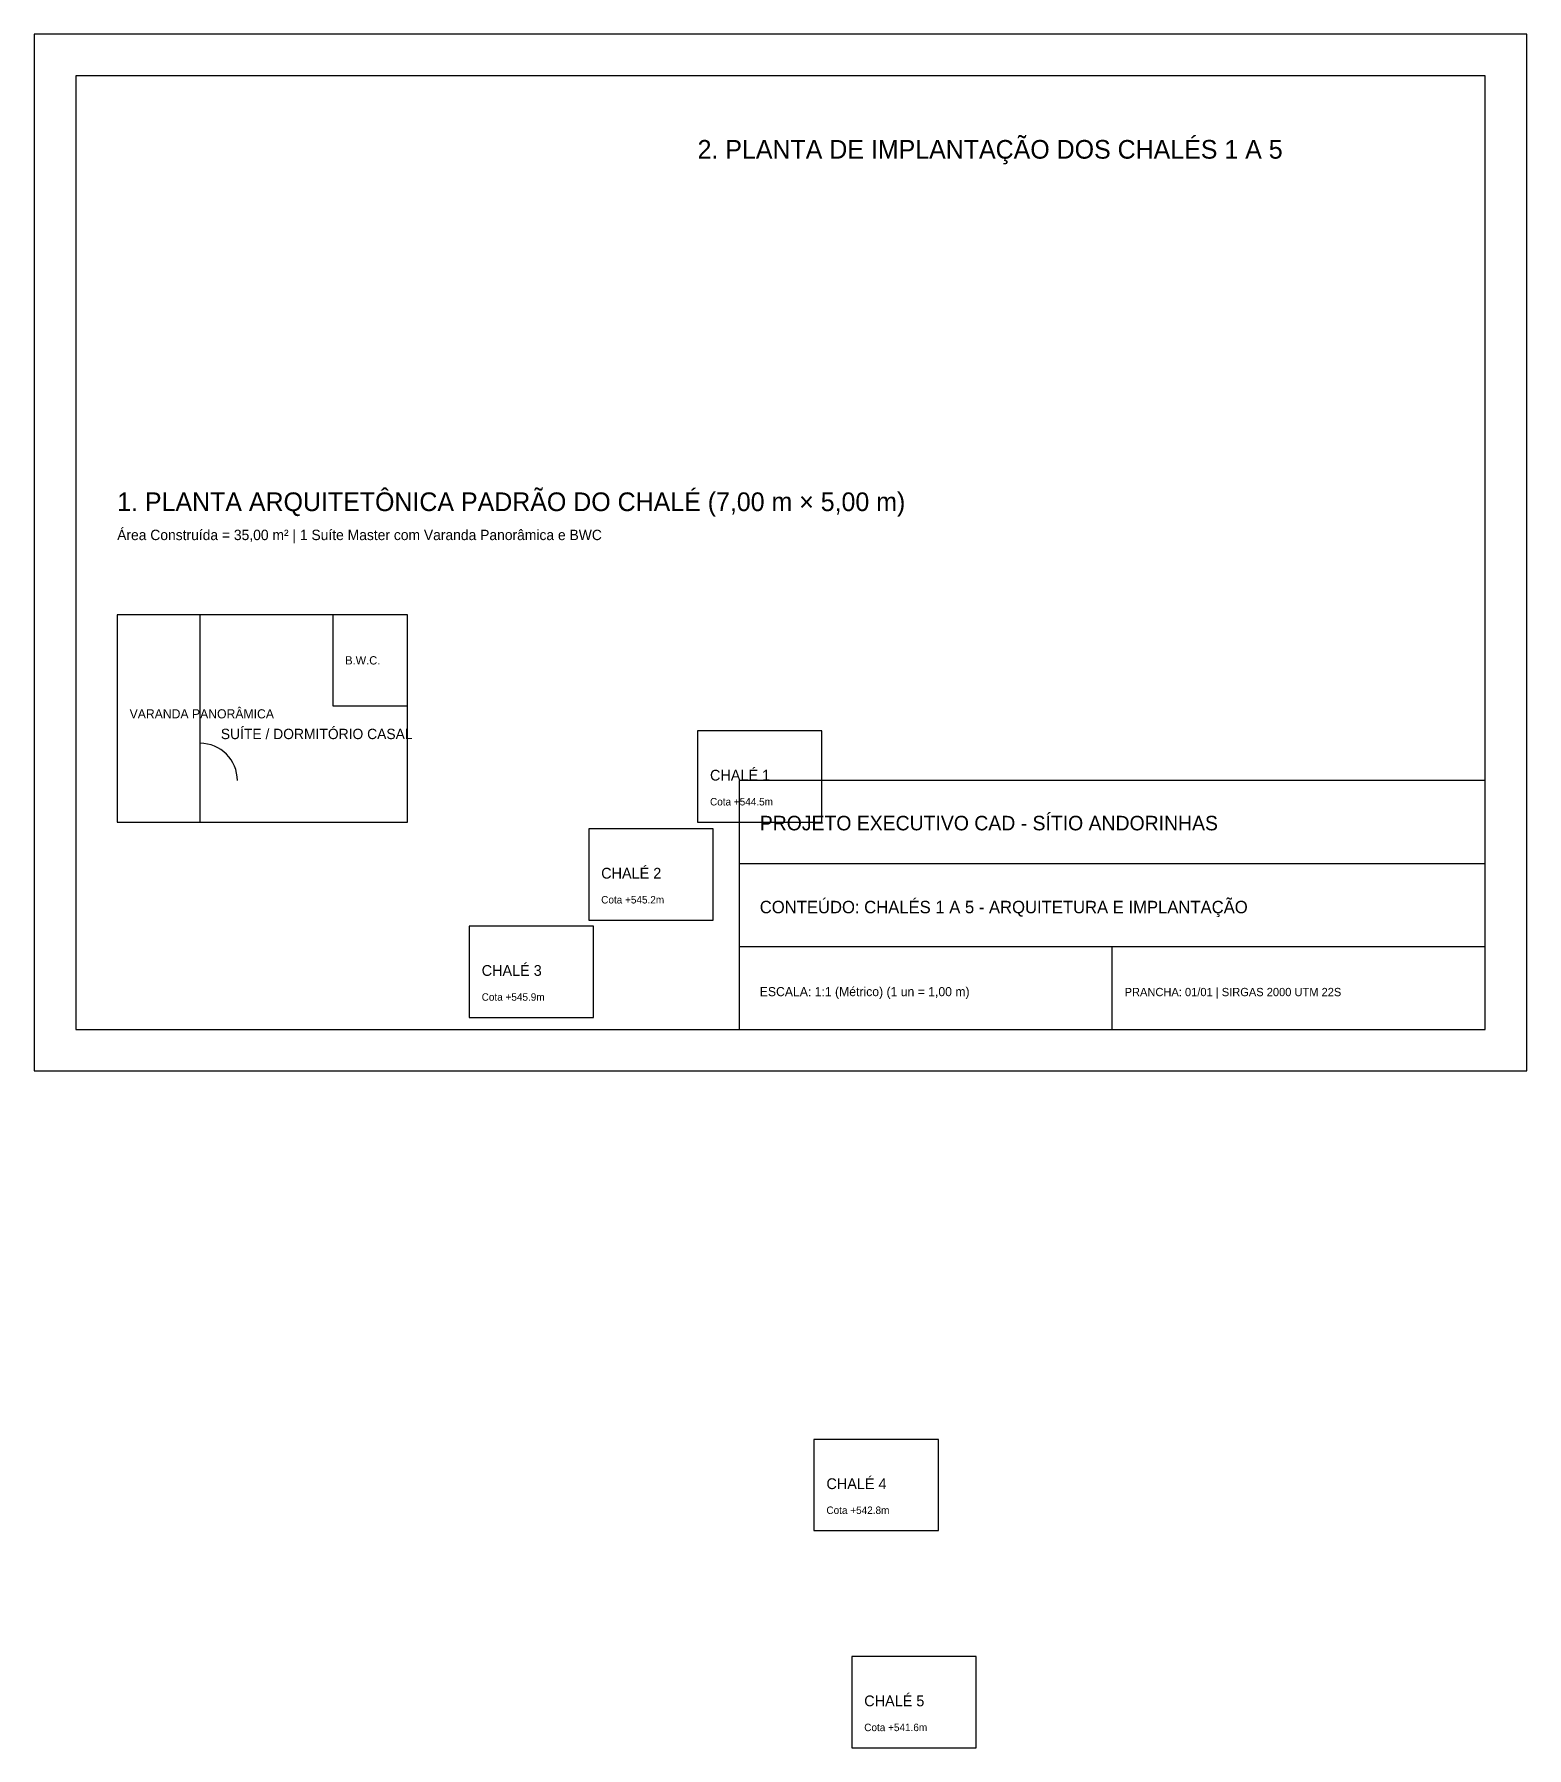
# Model space of a CAD drawing. Header units: metres. Extents: x -2 to 34, y -22.3 to 19.
import ezdxf

# ---------------------------------------------------------------- set-up
doc = ezdxf.new("R2010")
doc.units = ezdxf.units.M
for name, color, linetype in [('ARQ_ESQUADRIAS', 4, 'Continuous'), ('ARQ_PAREDES', 7, 'Continuous'), ('PRANCHA_SELO', 7, 'Continuous'), ('TEXTOS', 2, 'Continuous'), ('TITULOS', 7, 'Continuous')]:
    doc.layers.add(name, color=color, linetype=linetype)

msp = doc.modelspace()

# ---------------------------------------------------------------- linework, layer by layer
at = {"layer": 'ARQ_ESQUADRIAS'}
msp.add_line((2, 1), (2, 1.9), dxfattribs=at)
msp.add_arc((2, 1), 0.9, 0, 90, dxfattribs=at)
at = {"layer": 'ARQ_PAREDES'}
for p, q in [((2, 0), (2, 5)), ((5.2, 5), (5.2, 2.8)), ((5.2, 2.8), (7, 2.8))]:
    msp.add_line(p, q, dxfattribs=at)
for points in [[(0, 0), (7, 0), (7, 5), (0, 5)], [(14, 0), (17, 0), (17, 2.2), (14, 2.2)], [(11.375, -2.364), (14.375, -2.364), (14.375, -0.164), (11.375, -0.164)], [(8.492, -4.71), (11.492, -4.71), (11.492, -2.51), (8.492, -2.51)], [(16.808, -17.088), (19.808, -17.088), (19.808, -14.888), (16.808, -14.888)], [(17.72, -22.326), (20.72, -22.326), (20.72, -20.126), (17.72, -20.126)]]:
    msp.add_lwpolyline(points, close=True, dxfattribs=at)
at = {"layer": 'PRANCHA_SELO'}
for p, q in [((15, -1), (33, -1)), ((15, -3), (33, -3)), ((24, -5), (24, -3))]:
    msp.add_line(p, q, dxfattribs=at)
for points in [[(-2, -6), (34, -6), (34, 19), (-2, 19)], [(-1, -5), (33, -5), (33, 18), (-1, 18)], [(15, -5), (33, -5), (33, 1), (15, 1)]]:
    msp.add_lwpolyline(points, close=True, dxfattribs=at)

# ---------------------------------------------------------------- texts
at = {"layer": 'TEXTOS'}
for s, height, p in [('Área Construída = 35,00 m² | 1 Suíte Master com Varanda Panorâmica e BWC', 0.25, (0, 6.8)), ('B.W.C.', 0.2, (5.5, 3.8)), ('VARANDA PANORÂMICA', 0.22, (0.3, 2.5)), ('SUÍTE / DORMITÓRIO CASAL', 0.25, (2.5, 2)), ('Cota +544.5m', 0.18, (14.3, 0.4)), ('Cota +545.2m', 0.18, (11.675, -1.964)), ('CONTEÚDO: CHALÉS 1 A 5 - ARQUITETURA E IMPLANTAÇÃO', 0.3, (15.5, -2.2)), ('Cota +545.9m', 0.18, (8.792, -4.31)), ('ESCALA: 1:1 (Métrico) (1 un = 1,00 m)', 0.22, (15.5, -4.2)), ('PRANCHA: 01/01 | SIRGAS 2000 UTM 22S', 0.2, (24.3, -4.2)), ('Cota +542.8m', 0.18, (17.108, -16.688)), ('Cota +541.6m', 0.18, (18.02, -21.926))]:
    msp.add_text(s, height=height, dxfattribs=at).set_placement(p)
at = {"layer": 'TITULOS'}
for s, height, p in [('2. PLANTA DE IMPLANTAÇÃO DOS CHALÉS 1 A 5', 0.45, (14, 16)), ('1. PLANTA ARQUITETÔNICA PADRÃO DO CHALÉ (7,00 m × 5,00 m)', 0.45, (0, 7.5)), ('CHALÉ 1', 0.26, (14.3, 1)), ('PROJETO EXECUTIVO CAD - SÍTIO ANDORINHAS', 0.35, (15.5, -0.2)), ('CHALÉ 2', 0.26, (11.675, -1.364)), ('CHALÉ 3', 0.26, (8.792, -3.71)), ('CHALÉ 4', 0.26, (17.108, -16.088)), ('CHALÉ 5', 0.26, (18.02, -21.326))]:
    msp.add_text(s, height=height, dxfattribs=at).set_placement(p)

doc.saveas('drawing.dxf')
